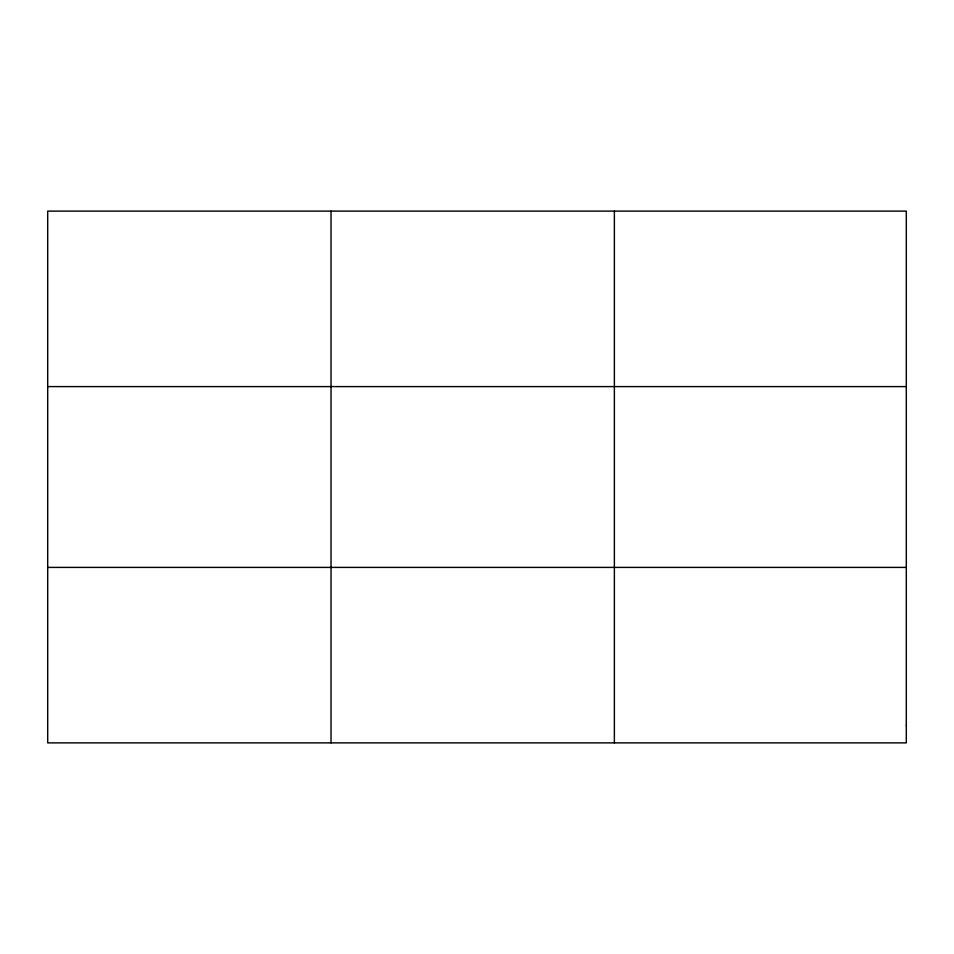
<?xml version="1.0" encoding="UTF-8"?>
<svg xmlns="http://www.w3.org/2000/svg" width="954" height="954" viewBox="0 0 954 954"><rect width="100%" height="100%" fill="white"/><g stroke="black" fill="none" stroke-linecap="round" stroke-linejoin="round"><path stroke-width="1.43" d="M331.038 742.88L331.038 211.12M614.376 742.88L614.376 211.12M47.7 386.597L906.3 386.597M47.7 567.403L906.3 567.403M906.3 725.326L906.3 742.88L47.7 742.88L47.7 211.12L906.3 211.12L906.3 725.326"/></g></svg>
